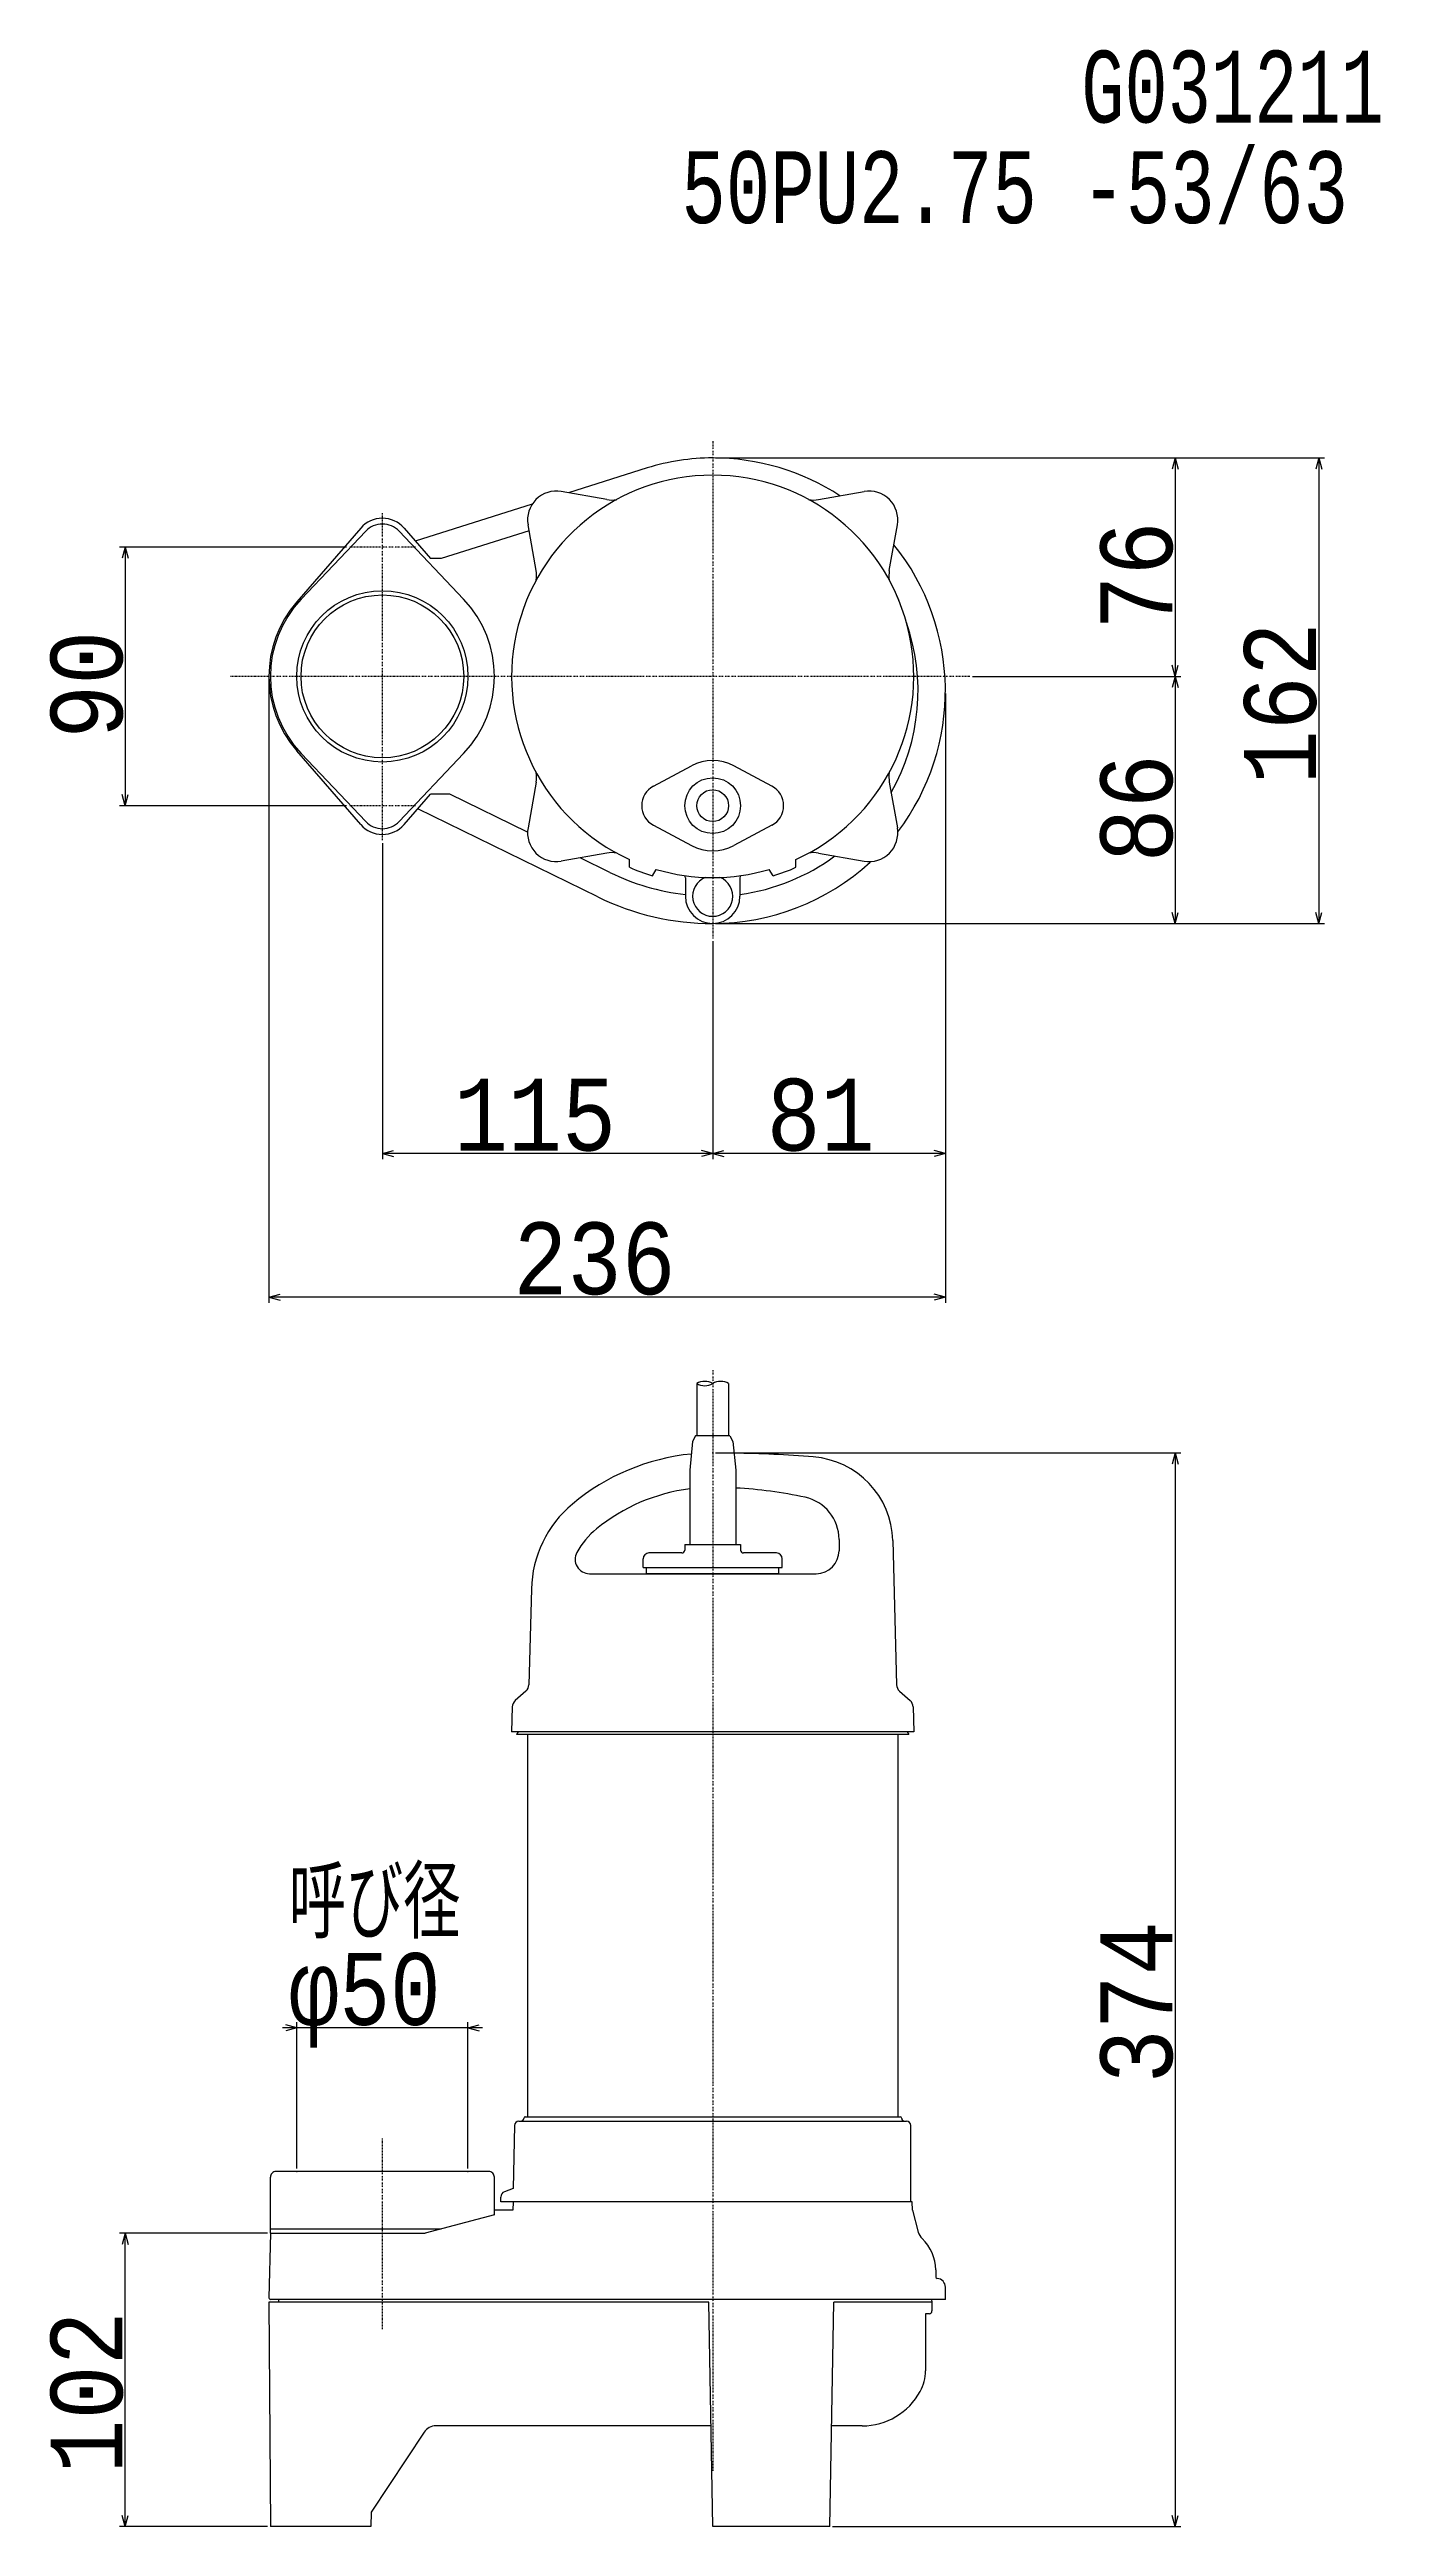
# Model space of a CAD drawing. Extents: x -212 to 252, y -423 to 438.
import ezdxf

# ---------------------------------------------------------------- set-up
doc = ezdxf.new("R2010")
doc.units = 0
for name, pattern in [('DASHDOT', [1, 0.5, -0.25, 0, -0.25]), ('DASHED', [0.75, 0.5, -0.25]), ('DIVIDE', [1.25, 0.5, -0.25, 0, -0.25, 0, -0.25])]:
    doc.linetypes.add(name, pattern=pattern)
doc.layers.get('0').update_dxf_attribs({"color": 3, "linetype": 'CONTINUOUS'})
doc.layers.add('1', color=3, linetype='CONTINUOUS')
doc.styles.add('STANDARD1', font='MONOTXT', dxfattribs={"bigfont": 'BIGFONT'})
doc.dimstyles.get("Standard").update_dxf_attribs({"dimtxt": 2.5, "dimasz": 2.5, "dimexe": 1.25, "dimexo": 0.625, "dimtad": 1, "dimcen": 2.5, "dimazin": 3, "dimtfac": 1, "dimtmove": 0, "dimatfit": 3})

# ---------------------------------------------------------------- blocks, each defined once
blk = doc.blocks.new('*D1')
at = {"layer": '1', "color": 3, "linetype": 'CONTINUOUS'}
for p, q in [((-125.74, -249.99), (-129.6, -248.95)), ((-125.74, -298.99), (-125.74, -247.99)), ((-66.13, -298.99), (-66.13, -247.99)), ((-66.13, -249.99), (-62.26, -248.95)), ((-61.13, -249.99), (-130.74, -249.99)), ((-125.74, -249.99), (-129.6, -251.02)), ((-66.13, -249.99), (-62.26, -251.02))]:
    blk.add_line(p, q, dxfattribs=at)
at = {"layer": 'DEFPOINTS', "linetype": 'BYBLOCK'}
for p in [(-66.13, -249.99), (-125.74, -299.99), (-66.13, -299.99)]:
    blk.add_point(p, dxfattribs=at)
at = {"layer": '1', "color": 5, "linetype": 'CONTINUOUS', "style": 'STANDARD1', "width": 0.815625}
blk.add_text('φ50', height=25, rotation=0, dxfattribs=at).set_placement((-128.56, -248.99))
blk = doc.blocks.new('*D2')
at = {"layer": '1', "color": 3, "linetype": 'CONTINUOUS'}
for p, q in [((-135.93, -321.49), (-187.43, -321.49)), ((-185.43, -321.49), (-186.47, -325.35)), ((-185.43, -423.49), (-185.43, -321.49)), ((-185.43, -321.49), (-184.4, -325.35)), ((-185.43, -423.49), (-186.47, -419.62)), ((-185.43, -423.49), (-184.4, -419.62)), ((-135.93, -423.49), (-187.43, -423.49))]:
    blk.add_line(p, q, dxfattribs=at)
at = {"layer": 'DEFPOINTS', "linetype": 'BYBLOCK'}
for p in [(-134.93, -321.49), (-185.43, -423.49), (-134.93, -423.49)]:
    blk.add_point(p, dxfattribs=at)
at = {"layer": '1', "color": 5, "linetype": 'CONTINUOUS', "style": 'STANDARD1', "width": 0.87}
blk.add_text('102', height=25, rotation=90.00001, dxfattribs=at).set_placement((-186.43, -405.11))
blk = doc.blocks.new('*D3')
at = {"layer": '1', "color": 3, "linetype": 'CONTINUOUS'}
for p, q in [((-95.93, 162.23), (-95.93, 52.23)), ((19.07, 128.05), (19.07, 52.23)), ((-95.93, 54.23), (-92.07, 55.26)), ((19.07, 54.23), (-95.93, 54.23)), ((-95.93, 54.23), (-92.07, 53.19)), ((19.07, 54.23), (15.2, 55.26)), ((19.07, 54.23), (15.2, 53.19))]:
    blk.add_line(p, q, dxfattribs=at)
at = {"layer": 'DEFPOINTS', "linetype": 'BYBLOCK'}
for p in [(-95.93, 163.23), (19.07, 129.05), (19.07, 54.23)]:
    blk.add_point(p, dxfattribs=at)
at = {"layer": '1', "color": 5, "linetype": 'CONTINUOUS', "style": 'STANDARD1', "width": 0.87}
blk.add_text('115', height=25, rotation=0, dxfattribs=at).set_placement((-71.06, 55.23))
blk = doc.blocks.new('*D4')
at = {"layer": '1', "color": 3, "linetype": 'CONTINUOUS'}
for p, q in [((100.07, 214.23), (100.07, 52.23)), ((19.07, 128.05), (19.07, 52.23)), ((19.07, 54.23), (22.93, 55.26)), ((100.07, 54.23), (19.07, 54.23)), ((19.07, 54.23), (22.93, 53.19)), ((100.07, 54.23), (96.2, 55.26)), ((100.07, 54.23), (96.2, 53.19))]:
    blk.add_line(p, q, dxfattribs=at)
at = {"layer": 'DEFPOINTS', "linetype": 'BYBLOCK'}
for p in [(100.07, 215.23), (19.07, 129.05), (100.07, 54.23)]:
    blk.add_point(p, dxfattribs=at)
at = {"layer": '1', "color": 5, "linetype": 'CONTINUOUS', "style": 'STANDARD1', "width": 0.87}
blk.add_text('81', height=25, rotation=0, dxfattribs=at).set_placement((37.82, 55.23))
blk = doc.blocks.new('*D5')
at = {"layer": '1', "color": 3, "linetype": 'CONTINUOUS'}
for p, q in [((-135.43, 219.23), (-135.43, 2.23)), ((100.07, 214.23), (100.07, 2.23)), ((-135.43, 4.23), (-131.57, 5.26)), ((100.07, 4.23), (-135.43, 4.23)), ((-135.43, 4.23), (-131.57, 3.19)), ((100.07, 4.23), (96.2, 5.26)), ((100.07, 4.23), (96.2, 3.19))]:
    blk.add_line(p, q, dxfattribs=at)
at = {"layer": 'DEFPOINTS', "linetype": 'BYBLOCK'}
for p in [(-135.43, 220.23), (100.07, 215.23), (100.07, 4.23)]:
    blk.add_point(p, dxfattribs=at)
at = {"layer": '1', "color": 5, "linetype": 'CONTINUOUS', "style": 'STANDARD1', "width": 0.87}
blk.add_text('236', height=25, rotation=0, dxfattribs=at).set_placement((-50.31, 5.23))
blk = doc.blocks.new('*D6')
at = {"layer": '1', "color": 3, "linetype": 'CONTINUOUS'}
for p, q in [((-108.43, 265.23), (-187.43, 265.23)), ((-185.43, 265.23), (-186.47, 261.36)), ((-185.43, 265.23), (-185.43, 175.23)), ((-185.43, 265.23), (-184.4, 261.36)), ((-108.43, 175.23), (-187.43, 175.23)), ((-185.43, 175.23), (-186.47, 179.09)), ((-185.43, 175.23), (-184.4, 179.09))]:
    blk.add_line(p, q, dxfattribs=at)
at = {"layer": 'DEFPOINTS', "linetype": 'BYBLOCK'}
for p in [(-185.43, 265.23), (-107.43, 265.23), (-107.43, 175.23)]:
    blk.add_point(p, dxfattribs=at)
at = {"layer": '1', "color": 5, "linetype": 'CONTINUOUS', "style": 'STANDARD1', "width": 0.87}
blk.add_text('90', height=25, rotation=90.00001, dxfattribs=at).set_placement((-186.43, 198.48))
blk = doc.blocks.new('*D7')
at = {"layer": '1', "color": 3, "linetype": 'CONTINUOUS'}
for p, q in [((109.56, 220.23), (182.07, 220.23)), ((180.07, 220.23), (179.03, 216.36)), ((180.07, 220.23), (180.07, 134.23)), ((180.07, 220.23), (181.1, 216.36)), ((180.07, 134.23), (179.03, 138.09)), ((180.07, 134.23), (181.1, 138.09)), ((20.07, 134.23), (182.07, 134.23))]:
    blk.add_line(p, q, dxfattribs=at)
at = {"layer": 'DEFPOINTS', "linetype": 'BYBLOCK'}
for p in [(108.56, 220.23), (180.07, 220.23), (19.07, 134.23)]:
    blk.add_point(p, dxfattribs=at)
at = {"layer": '1', "color": 5, "linetype": 'CONTINUOUS', "style": 'STANDARD1', "width": 0.87}
blk.add_text('86', height=25, rotation=90.00001, dxfattribs=at).set_placement((179.07, 155.48))
blk = doc.blocks.new('*D8')
at = {"layer": '1', "color": 3, "linetype": 'CONTINUOUS'}
for p, q in [((20.07, 296.23), (182.07, 296.23)), ((180.07, 296.23), (179.03, 292.36)), ((180.07, 296.23), (180.07, 220.23)), ((180.07, 296.23), (181.1, 292.36)), ((180.07, 220.23), (179.03, 224.09)), ((180.07, 220.23), (181.1, 224.09)), ((109.56, 220.23), (182.07, 220.23))]:
    blk.add_line(p, q, dxfattribs=at)
at = {"layer": 'DEFPOINTS', "linetype": 'BYBLOCK'}
for p in [(19.07, 296.23), (180.07, 296.23), (108.56, 220.23)]:
    blk.add_point(p, dxfattribs=at)
at = {"layer": '1', "color": 5, "linetype": 'CONTINUOUS', "style": 'STANDARD1', "width": 0.87}
blk.add_text('76', height=25, rotation=90.00001, dxfattribs=at).set_placement((179.07, 236.48))
blk = doc.blocks.new('*D9')
at = {"layer": '1', "color": 3, "linetype": 'CONTINUOUS'}
for p, q in [((20.07, 296.23), (232.07, 296.23)), ((230.07, 296.23), (229.03, 292.36)), ((230.07, 296.23), (230.07, 134.23)), ((230.07, 296.23), (231.1, 292.36)), ((230.07, 134.23), (229.03, 138.09)), ((230.07, 134.23), (231.1, 138.09)), ((20.07, 134.23), (232.07, 134.23))]:
    blk.add_line(p, q, dxfattribs=at)
at = {"layer": 'DEFPOINTS', "linetype": 'BYBLOCK'}
for p in [(19.07, 296.23), (230.07, 296.23), (19.07, 134.23)]:
    blk.add_point(p, dxfattribs=at)
at = {"layer": '1', "color": 5, "linetype": 'CONTINUOUS', "style": 'STANDARD1', "width": 0.87}
blk.add_text('162', height=25, rotation=90.00001, dxfattribs=at).set_placement((229.07, 182.6))
blk = doc.blocks.new('*D10')
at = {"layer": '1', "color": 3, "linetype": 'CONTINUOUS'}
for p, q in [((20.07, -49.99), (182.07, -49.99)), ((180.07, -49.99), (179.03, -53.85)), ((180.07, -49.99), (180.07, -423.49)), ((180.07, -49.99), (181.1, -53.85)), ((180.07, -423.49), (179.03, -419.62)), ((180.07, -423.49), (181.1, -419.62)), ((60.83, -423.49), (182.07, -423.49))]:
    blk.add_line(p, q, dxfattribs=at)
at = {"layer": 'DEFPOINTS', "linetype": 'BYBLOCK'}
for p in [(19.07, -49.99), (180.07, -49.99), (59.83, -423.49)]:
    blk.add_point(p, dxfattribs=at)
at = {"layer": '1', "color": 5, "linetype": 'CONTINUOUS', "style": 'STANDARD1', "width": 0.87}
blk.add_text('374', height=25, rotation=90.00001, dxfattribs=at).set_placement((179.07, -269.36))

msp = doc.modelspace()

# ---------------------------------------------------------------- linework, layer by layer
at = {"color": 3, "linetype": 'DASHDOT'}
for p, q in [((19.066, 302.03), (19.066, 129.051)), ((-95.934, 163.228), (-95.934, 277.228)), ((-84.434, 265.228), (-107.434, 265.228)), ((108.56, 220.228), (-148.919, 220.228)), ((-84.434, 175.228), (-107.434, 175.228)), ((19.066, -21.132), (19.066, -404.099)), ((-95.934, -354.866), (-95.934, -288.526))]:
    msp.add_line(p, q, dxfattribs=at)
at = {"color": 5, "linetype": 'CONTINUOUS'}
for p, q in [((-17.752, 281.721), (-33.645, 284.523)), ((-3.761, 292.719), (-31.171, 284.087)), ((55.884, 281.721), (71.777, 284.523)), ((-43.769, 280.12), (-84.488, 267.298)), ((-103.485, 271.784), (-125.762, 246.122)), ((-101.733, 270.739), (-124.204, 247.095)), ((-90.135, 270.739), (-67.664, 247.095)), ((-88.382, 271.784), (-79.219, 261.228)), ((-44.863, 270.864), (-75.464, 261.228)), ((-42.427, 257.046), (-45.229, 272.939)), ((80.559, 257.046), (83.361, 272.939)), ((-75.464, 261.228), (-79.219, 261.228)), ((-103.485, 168.672), (-125.762, 194.334)), ((-101.733, 169.717), (-124.204, 193.361)), ((-90.135, 169.717), (-67.664, 193.361)), ((-42.427, 183.41), (-45.229, 167.517)), ((-1.557, 182.022), (11.678, 189.081)), ((39.69, 182.022), (26.454, 189.081)), ((80.559, 183.41), (83.361, 167.517)), ((-88.382, 168.672), (-79.219, 179.228)), ((-20.901, 143.475), (-83.633, 174.143)), ((-72.405, 179.228), (-79.219, 179.228)), ((-45.378, 166.015), (-72.405, 179.228)), ((-1.557, 168.434), (11.678, 161.375)), ((39.69, 168.434), (26.454, 161.375)), ((-17.752, 158.735), (-33.645, 155.933)), ((-16.729, 152.009), (-27.111, 157.085)), ((-9.934, 153.781), (-9.934, 156.518)), ((48.066, 153.781), (48.066, 156.518)), ((55.884, 158.735), (71.777, 155.933)), ((-1.934, 150.836), (-0.649, 153.062)), ((9.566, 150.166), (9.566, 143.728)), ((28.566, 150.166), (28.566, 143.728)), ((40.066, 150.836), (38.781, 153.062)), ((13.516, -25.848), (13.516, -43.986)), ((24.616, -25.848), (24.616, -43.986)), ((12.066, -45.986), (11.066, -55.986)), ((13.066, -43.986), (12.066, -45.986)), ((25.066, -43.986), (13.066, -43.986)), ((25.066, -43.986), (26.066, -45.986)), ((26.066, -45.986), (27.066, -55.986)), ((11.066, -55.986), (11.066, -81.786)), ((27.066, -55.986), (27.066, -81.786)), ((8.366, -84.786), (-3.134, -84.786)), ((9.366, -81.786), (28.766, -81.786)), ((9.366, -81.786), (9.366, -83.786)), ((28.766, -81.786), (28.766, -83.786)), ((41.266, -84.786), (29.766, -84.786)), ((63.066, -80.067), (63.066, -83.986)), ((81.747, -80.475), (83.062, -130.673)), ((-23.828, -91.986), (55.066, -91.986)), ((-5.134, -89.786), (-5.134, -86.786)), ((-5.134, -89.786), (43.266, -89.786)), ((-3.934, -91.986), (-3.934, -89.786)), ((42.066, -91.986), (-3.934, -91.986)), ((42.066, -91.986), (42.066, -89.786)), ((43.266, -89.786), (43.266, -86.786)), ((-44.057, -97.358), (-44.93, -130.673)), ((-45.952, -132.851), (-49.684, -136.121)), ((84.084, -132.851), (87.816, -136.121)), ((-50.706, -138.299), (-50.934, -146.986)), ((88.839, -138.299), (89.066, -146.986)), ((89.066, -146.986), (-50.934, -146.986)), ((-48.606, -146.986), (-49.183, -147.986)), ((87.315, -147.986), (-49.183, -147.986)), ((-45.434, -147.986), (-45.434, -280.986)), ((83.566, -147.986), (83.566, -280.986)), ((86.738, -146.986), (87.315, -147.986)), ((-49.96, -283.959), (-50.352, -305.882)), ((-48.46, -282.486), (86.566, -282.486)), ((-46.234, -280.986), (84.366, -280.986)), ((88.066, -310.486), (88.066, -283.986)), ((-58.934, -299.986), (-132.934, -299.986)), ((-134.934, -319.986), (-134.934, -301.986)), ((-56.934, -315.062), (-56.934, -301.986)), ((-54.72, -310.486), (-54.72, -308.882)), ((-50.352, -305.882), (-53.409, -307.005)), ((-56.934, -315.062), (-81.096, -321.486)), ((-50.486, -313.486), (-56.934, -313.486)), ((88.066, -310.486), (-54.72, -310.486)), ((-50.434, -310.486), (-50.486, -313.486)), ((88.566, -310.486), (-50.434, -310.486)), ((88.618, -313.486), (88.566, -310.486)), ((88.618, -313.486), (90.656, -321.051)), ((-134.934, -321.486), (-135.423, -343.975)), ((-134.934, -321.486), (-134.934, -319.986)), ((-134.934, -319.986), (-75.454, -319.986)), ((-134.934, -321.486), (-81.096, -321.486)), ((96.729, -334.215), (96.773, -336.701)), ((100.066, -344.486), (-134.923, -344.486)), ((-131.934, -345.486), (-131.934, -344.486)), ((99.566, -344.486), (62.794, -344.486)), ((99.566, -344.486), (64.524, -344.486)), ((95.212, -344.486), (95.4, -345.486)), ((100.066, -344.486), (100.066, -340.186)), ((-135.434, -345.486), (-134.934, -423.486)), ((17.705, -345.486), (-135.434, -345.486)), ((19.066, -423.486), (17.705, -345.486)), ((59.825, -423.486), (61.187, -345.486)), ((95.4, -345.486), (61.187, -345.486)), ((93.142, -349.486), (93.142, -369.314)), ((94.4, -349.486), (93.142, -349.486)), ((95.4, -345.486), (95.4, -348.486)), ((-81.417, -390.721), (-99.847, -418.486)), ((18.455, -388.486), (-77.251, -388.486)), ((71.118, -388.486), (60.436, -388.486)), ((-99.847, -418.486), (-99.934, -423.486)), ((-99.934, -423.486), (-134.934, -423.486)), ((59.825, -423.486), (19.066, -423.486))]:
    msp.add_line(p, q, dxfattribs=at)
at = {"color": 3, "linetype": 'DIVIDE'}
msp.add_line((99.566, -344.486), (62.794, -344.486), dxfattribs=at)
at = {"color": 3, "linetype": 'CONTINUOUS'}
msp.add_circle((-95.934, 220.228), 29.807, dxfattribs=at)
at = {"color": 5, "linetype": 'CONTINUOUS'}
for centre, radius in [((-95.934, 220.228), 28.328), ((19.066, 175.228), 9.7), ((19.066, 175.228), 5.55)]:
    msp.add_circle(centre, radius, dxfattribs=at)
for centre, radius, start, end in [((19.066, 220.228), 76, 90, 107.479368), ((19.066, 215.228), 81, 56.844415, 90), ((19.066, 220.228), 70, 294.474343, 245.525657), ((-35.381, 274.675), 10, 80, 190), ((73.513, 274.675), 10, 350, 100), ((-16.015, 291.569), 10, 260, 279.151497), ((54.148, 291.569), 10, 260.848503, 280), ((-95.934, 265.228), 10, 40.961789, 139.038211), ((-95.934, 265.228), 8, 43.542219, 136.457781), ((19.066, 215.228), 81, 322.708141, 38.853284), ((-52.275, 255.309), 10, 350.848503, 10), ((90.407, 255.309), 10, 170, 189.151497), ((-95.934, 220.228), 39.5, 139.038211, 220.961789), ((-95.934, 220.228), 39, 136.457781, 223.542219), ((-95.934, 220.228), 39, 316.457781, 43.542219), ((19.066, 220.228), 70, 21.272139, 23.727861), ((19.066, 215.228), 71.5, 330.327053, 19.379169), ((19.066, 175.228), 15.7, 61.927513, 118.072487), ((-52.275, 185.147), 10, 350, 9.151497), ((2.066, 175.228), 7.7, 118.072487, 241.927513), ((36.066, 175.228), 7.7, 298.072487, 61.927513), ((90.407, 185.147), 10, 170.848503, 190), ((-95.934, 175.228), 10, 220.961789, 319.038211), ((-95.934, 175.228), 8, 223.542219, 316.457781), ((-35.381, 165.781), 10, 170, 280), ((73.513, 165.781), 10, 260, 10), ((-16.015, 148.887), 10, 80.848503, 100), ((19.066, 175.228), 15.7, 241.927513, 298.072487), ((19.066, 215.228), 81, 270, 312.560897), ((19.066, 215.228), 71.5, 277.635305, 306.473487), ((54.148, 148.887), 10, 80, 99.151497), ((19.066, 225.228), 81.5, 243.947121, 263.306134), ((19.066, 220.228), 72.5, 246.421822, 253.162687), ((19.066, 220.228), 70, 253.641705, 286.358295), ((7.566, 150.166), 2, 0, 21.379997), ((19.066, 143.728), 7, 110.79221, 69.20779), ((30.566, 150.166), 2, 158.620003, 180), ((19.066, 220.228), 72.5, 286.837313, 293.578178), ((19.066, 225.228), 91, 243.947121, 270), ((19.066, 143.728), 9.5, 180, 0), ((19.066, -125.986), 76, 95.615279, 129.992987), ((19.066, -499.986), 450, 85.535767, 89.056984), ((51.758, -81.26), 30, 1.5, 85.535767), ((-4.071, -98.405), 40, 129.992987, 178.5), ((19.066, -125.986), 64, 97.180756, 129.191421), ((19.066, -214.986), 153, 77.869154, 87.002775), ((48.066, -80.067), 15, 0, 77.869154), ((-3.683, -98.084), 28, 129.191421, 151.148086), ((-23.828, -86.986), 5, 151.148086, 270), ((-3.134, -86.786), 2, 90, 180), ((8.366, -83.786), 1, 270, 0), ((29.766, -83.786), 1, 180, 270), ((41.266, -86.786), 2, 0, 90), ((55.066, -83.986), 8, 270, 0), ((-47.707, -138.377), 3, 131.2166, 178.5), ((-47.929, -130.595), 3, 311.2166, 358.5), ((86.061, -130.595), 3, 181.5, 228.7834), ((85.84, -138.377), 3, 1.5, 48.7834), ((-48.46, -283.986), 1.5, 90, 178.97697), ((-47.734, -281.486), 1, 270, 0), ((-46.234, -281.486), 0.5, 90, 180), ((84.366, -281.486), 0.5, 0, 90), ((85.866, -281.486), 1, 180, 270), ((86.566, -283.986), 1.5, 0, 90), ((-132.934, -301.986), 2, 90, 180.000001), ((-58.934, -301.986), 2, 359.999982, 90), ((-52.72, -308.882), 2, 110.160545, 180), ((95.484, -319.751), 5, 195.072624, 225.954234), ((81.232, -334.486), 15.5, 1, 45.954234), ((-134.923, -343.986), 0.5, 178.754636, 270), ((97.272, -336.692), 0.5, 181, 266.619633), ((97.066, -340.186), 3, 0, 86.619633), ((94.4, -348.486), 1, 270, 0), ((78.142, -369.314), 15, 331.411688, 360), ((71.118, -365.486), 23, 270, 331.411688), ((-77.251, -393.486), 5, 90, 146.425484)]:
    msp.add_arc(centre, radius, start, end, dxfattribs=at)
at = {"color": 3, "linetype": 'CONTINUOUS'}
for centre, start, end in [((16.291, -30.655), 60, 120), ((16.291, -21.042), 240, 300), ((21.841, -30.655), 60, 120)]:
    msp.add_arc(centre, 5.55, start, end, dxfattribs=at)
at = {"color": 1, "linetype": 'DASHED'}
for p in [(19.066, -49.986), (-125.741, -299.986), (-66.127, -299.986)]:
    msp.add_point(p, dxfattribs=at)

# ---------------------------------------------------------------- texts
at = {"layer": '1', "color": 5, "linetype": 'CONTINUOUS', "style": 'STANDARD1'}
for s, width, p in [('G031211', 0.696, (147.352, 412.924)), ('50PU2.75 -53/63', 0.715069, (8.152, 377.924)), ('呼び径', 0.725, (-128.559, -218.986))]:
    msp.add_text(s, height=25, rotation=0.000003, dxfattribs=dict(at, width=width)).set_placement(p)

# ---------------------------------------------------------------- dimensions: what is measured, and where the dimension line sits
at = {"layer": '1'}
for base, p1, p2, angle, picture, middle in [((180.066, 296.228), (108.56, 220.228), (19.066, 296.228), 270, '*D8', (166.566, 258.228)), ((230.066, 296.228), (19.066, 134.228), (19.066, 296.228), 270, '*D9', (216.566, 215.228)), ((-185.434, 265.228), (-107.434, 175.228), (-107.434, 265.228), 270, '*D6', (-198.934, 220.228)), ((100.066, 4.228), (-135.434, 220.228), (100.066, 215.228), 180, '*D5', (-17.684, 17.728)), ((180.066, 220.228), (19.066, 134.228), (108.56, 220.228), 270, '*D7', (166.566, 177.228)), ((100.066, 54.228), (19.066, 129.051), (100.066, 215.228), 180, '*D4', (59.566, 67.728)), ((19.066, 54.228), (-95.934, 163.228), (19.066, 129.051), 180, '*D3', (-38.434, 67.728)), ((180.066, -49.986), (59.825, -423.486), (19.066, -49.986), 270, '*D10', (166.566, -236.736)), ((-185.434, -423.486), (-134.934, -321.486), (-134.934, -423.486), 90, '*D2', (-198.934, -372.486))]:
    dim = msp.add_linear_dim(base=base, p1=p1, p2=p2, angle=angle, dimstyle='Standard', dxfattribs=at)
    dim.commit()
    dim.dimension.update_dxf_attribs({"geometry": picture, "text_midpoint": middle, "dimtype": 128})
dim = msp.add_linear_dim(base=(-66.127, -249.986), p1=(-125.741, -299.986), p2=(-66.127, -299.986), angle=180, dimstyle='Standard', dxfattribs=at)
dim.commit()
dim.dimension.update_dxf_attribs({"geometry": '*D1', "text_midpoint": (-95.934, -236.486)})

doc.saveas('drawing.dxf')
